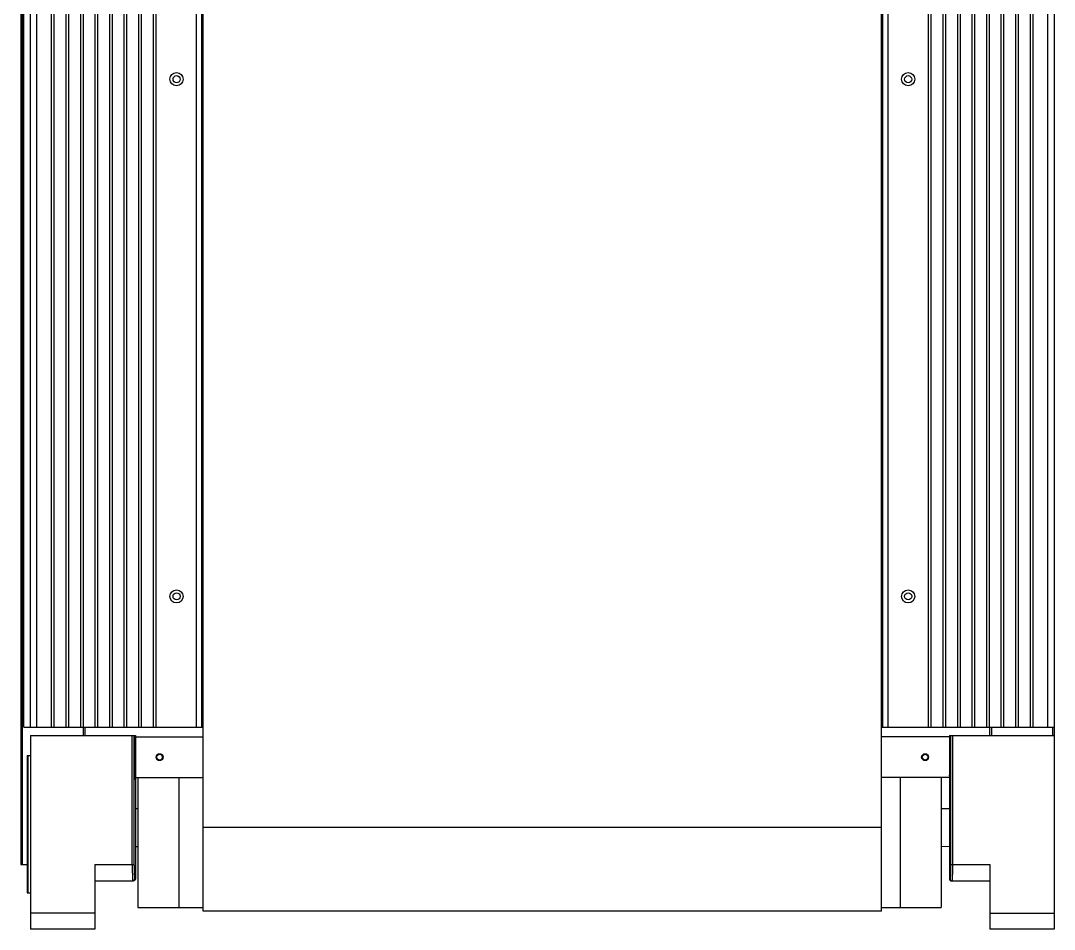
# Model space of a CAD drawing. Header units: millimetres. Extents: x 29224 to 62779, y 35576 to 54938.
# Drawn here: x 31325 to 32058, y 39021 to 39665 of the extents above; entities that cross this region are included whole.
import ezdxf

# ---------------------------------------------------------------- set-up
doc = ezdxf.new("R2010")
doc.units = ezdxf.units.MM

# ---------------------------------------------------------------- blocks, each defined once
blk = doc.blocks.new('A$C7A760DD3')
at = {"linetype": 'Continuous'}
for p, q in [((0, 158.87), (0, 1998.15)), ((0, 1998.15), (45.83, 1998.15)), ((45.83, 1952.33), (45.83, 1998.15)), ((680.5, 1998.15), (726.32, 1998.15)), ((680.5, 1952.33), (680.5, 1998.15)), ((726.32, 1860.68), (726.32, 1998.15)), ((45.83, 1986.7), (0, 1986.7)), ((109.41, 1982.67), (80.19, 1982.67)), ((80.19, 1890.47), (80.19, 1982.67)), ((122.58, 1982.72), (109.41, 1982.67)), ((109.41, 1890.47), (109.41, 1982.67)), ((122.58, 1985.4), (603.74, 1985.4)), ((122.58, 1985.39), (122.58, 718.63)), ((603.74, 1985.39), (603.74, 718.63)), ((620.92, 1982.67), (603.74, 1982.74)), ((650.14, 1982.67), (620.92, 1982.67)), ((620.92, 1890.47), (620.92, 1982.67)), ((650.14, 1890.47), (650.14, 1982.67)), ((680.5, 1986.7), (726.32, 1986.7)), ((728.52, 1972.38), (726.32, 1972.38)), ((727.8, 1972.38), (727.8, 1875)), ((728.08, 1875), (728.08, 1972.38)), ((728.24, 1972.38), (728.24, 1875)), ((728.52, 1875), (728.52, 1972.38)), ((73.09, 1963.79), (45.83, 1963.79)), ((72.31, 1957.57), (72.33, 1958.39)), ((72.33, 1958.39), (72.34, 1959.18)), ((72.34, 1959.18), (72.35, 1959.91)), ((72.35, 1959.91), (72.37, 1960.59)), ((72.37, 1960.59), (72.38, 1961.22)), ((72.38, 1961.22), (72.4, 1961.79)), ((72.4, 1961.79), (72.41, 1962.17)), ((72.41, 1962.17), (72.43, 1962.51)), ((72.43, 1962.51), (72.44, 1962.72)), ((72.44, 1962.72), (72.45, 1962.91)), ((72.45, 1962.91), (72.46, 1963.08)), ((72.46, 1963.16), (72.47, 1963.24)), ((72.46, 1963.08), (72.46, 1963.16)), ((72.47, 1963.31), (72.48, 1963.37)), ((72.47, 1963.24), (72.47, 1963.31)), ((72.48, 1963.37), (72.49, 1963.43)), ((72.49, 1963.49), (72.5, 1963.54)), ((72.49, 1963.43), (72.49, 1963.49)), ((72.5, 1963.59), (72.51, 1963.63)), ((72.5, 1963.54), (72.5, 1963.59)), ((72.51, 1963.67), (72.52, 1963.7)), ((72.51, 1963.63), (72.51, 1963.67)), ((72.52, 1963.72), (72.53, 1963.75)), ((72.52, 1963.7), (72.52, 1963.72)), ((72.53, 1963.76), (72.54, 1963.78)), ((72.53, 1963.75), (72.53, 1963.76)), ((72.54, 1963.78), (72.55, 1963.79)), ((72.54, 1963.78), (72.54, 1963.78)), ((72.6, 1963.78), (72.55, 1963.79)), ((72.65, 1963.78), (72.6, 1963.78)), ((72.69, 1963.78), (72.65, 1963.78)), ((72.74, 1963.77), (72.69, 1963.78)), ((72.79, 1963.76), (72.74, 1963.77)), ((72.84, 1963.75), (72.79, 1963.76)), ((72.88, 1963.74), (72.84, 1963.75)), ((72.93, 1963.73), (72.88, 1963.74)), ((72.97, 1963.72), (72.93, 1963.73)), ((73.02, 1963.7), (72.97, 1963.72)), ((73.06, 1963.68), (73.02, 1963.7)), ((73.11, 1963.67), (73.06, 1963.68)), ((73.14, 1963.78), (73.09, 1963.79)), ((73.15, 1963.65), (73.11, 1963.67)), ((73.19, 1963.78), (73.14, 1963.78)), ((73.19, 1963.62), (73.15, 1963.65)), ((73.23, 1963.78), (73.19, 1963.78)), ((73.24, 1963.6), (73.19, 1963.62)), ((73.28, 1963.77), (73.23, 1963.78)), ((73.28, 1963.58), (73.24, 1963.6)), ((73.33, 1963.76), (73.28, 1963.77)), ((73.32, 1963.55), (73.28, 1963.58)), ((73.36, 1963.52), (73.32, 1963.55)), ((73.37, 1963.75), (73.33, 1963.76)), ((73.4, 1963.49), (73.36, 1963.52)), ((73.42, 1963.74), (73.37, 1963.75)), ((73.43, 1963.46), (73.4, 1963.49)), ((73.47, 1963.73), (73.42, 1963.74)), ((73.47, 1963.43), (73.43, 1963.46)), ((73.51, 1963.72), (73.47, 1963.73)), ((73.5, 1963.4), (73.47, 1963.43)), ((73.54, 1963.37), (73.5, 1963.4)), ((73.56, 1963.7), (73.51, 1963.72)), ((73.57, 1963.33), (73.54, 1963.37)), ((73.6, 1963.69), (73.56, 1963.7)), ((73.6, 1963.29), (73.57, 1963.33)), ((73.65, 1963.67), (73.6, 1963.69)), ((73.63, 1963.26), (73.6, 1963.29)), ((73.66, 1963.22), (73.63, 1963.26)), ((73.69, 1963.65), (73.65, 1963.67)), ((73.69, 1963.18), (73.66, 1963.22)), ((73.74, 1963.62), (73.69, 1963.65)), ((73.72, 1963.14), (73.69, 1963.18)), ((73.69, 1957.31), (73.71, 1958.01)), ((73.71, 1958.01), (73.72, 1958.68)), ((73.74, 1963.1), (73.72, 1963.14)), ((73.72, 1958.68), (73.73, 1959.31)), ((73.73, 1959.31), (73.75, 1959.88)), ((73.78, 1963.6), (73.74, 1963.62)), ((73.76, 1963.06), (73.74, 1963.1)), ((73.75, 1959.88), (73.77, 1960.41)), ((73.78, 1963.01), (73.76, 1963.06)), ((73.77, 1960.41), (73.78, 1960.77)), ((73.82, 1963.58), (73.78, 1963.6)), ((73.8, 1962.97), (73.78, 1963.01)), ((73.78, 1960.77), (73.79, 1961.09)), ((73.79, 1961.09), (73.8, 1961.29)), ((73.82, 1962.93), (73.8, 1962.97)), ((73.8, 1961.29), (73.81, 1961.47)), ((73.81, 1961.47), (73.82, 1961.64)), ((73.86, 1963.55), (73.82, 1963.58)), ((73.84, 1962.88), (73.82, 1962.93)), ((73.82, 1961.64), (73.83, 1961.79)), ((73.83, 1961.79), (73.84, 1961.86)), ((73.86, 1962.84), (73.84, 1962.88)), ((73.84, 1961.93), (73.85, 1961.99)), ((73.84, 1961.86), (73.84, 1961.93)), ((73.85, 1962.05), (73.86, 1962.1)), ((73.85, 1961.99), (73.85, 1962.05)), ((73.9, 1963.52), (73.86, 1963.55)), ((73.87, 1962.79), (73.86, 1962.84)), ((73.86, 1962.15), (73.87, 1962.2)), ((73.86, 1962.1), (73.86, 1962.15)), ((73.88, 1962.74), (73.87, 1962.79)), ((73.87, 1962.2), (73.88, 1962.24)), ((73.89, 1962.7), (73.88, 1962.74)), ((73.88, 1962.27), (73.89, 1962.31)), ((73.88, 1962.24), (73.88, 1962.27)), ((73.9, 1962.65), (73.89, 1962.7)), ((73.89, 1962.33), (73.9, 1962.36)), ((73.89, 1962.31), (73.89, 1962.33)), ((73.94, 1963.49), (73.9, 1963.52)), ((73.91, 1962.6), (73.9, 1962.65)), ((73.9, 1962.38), (73.91, 1962.39)), ((73.9, 1962.36), (73.9, 1962.38)), ((73.92, 1962.55), (73.91, 1962.6)), ((73.91, 1962.4), (73.92, 1962.41)), ((73.91, 1962.39), (73.91, 1962.4)), ((73.92, 1962.51), (73.92, 1962.55)), ((73.92, 1962.46), (73.92, 1962.51)), ((73.92, 1962.41), (73.92, 1962.46)), ((73.92, 1962.41), (73.92, 1962.41)), ((74.46, 1962.41), (73.92, 1962.41)), ((73.97, 1963.46), (73.94, 1963.49)), ((74.01, 1963.43), (73.97, 1963.46)), ((74.05, 1963.4), (74.01, 1963.43)), ((74.08, 1963.37), (74.05, 1963.4)), ((74.11, 1963.33), (74.08, 1963.37)), ((74.14, 1963.29), (74.11, 1963.33)), ((74.17, 1963.26), (74.14, 1963.29)), ((74.2, 1963.22), (74.17, 1963.26)), ((74.23, 1963.18), (74.2, 1963.22)), ((74.26, 1963.14), (74.23, 1963.18)), ((74.28, 1963.1), (74.26, 1963.14)), ((74.3, 1963.06), (74.28, 1963.1)), ((74.33, 1963.01), (74.3, 1963.06)), ((74.35, 1962.97), (74.33, 1963.01)), ((74.36, 1962.92), (74.35, 1962.97)), ((74.38, 1962.88), (74.36, 1962.92)), ((74.4, 1962.83), (74.38, 1962.88)), ((74.41, 1962.79), (74.4, 1962.83)), ((74.42, 1962.74), (74.41, 1962.79)), ((74.43, 1962.7), (74.42, 1962.74)), ((74.44, 1962.65), (74.43, 1962.7)), ((74.45, 1962.6), (74.44, 1962.65)), ((74.46, 1962.55), (74.45, 1962.6)), ((74.46, 1962.51), (74.46, 1962.55)), ((74.46, 1962.46), (74.46, 1962.51)), ((74.46, 1962.41), (74.46, 1962.46)), ((74.46, 1860.68), (74.46, 1962.41)), ((651.85, 1962.41), (651.86, 1962.46)), ((651.85, 1860.68), (651.85, 1962.41)), ((651.85, 1962.41), (652.4, 1962.41)), ((651.86, 1962.55), (651.87, 1962.6)), ((651.86, 1962.51), (651.86, 1962.55)), ((651.86, 1962.46), (651.86, 1962.51)), ((651.87, 1962.6), (651.88, 1962.65)), ((651.88, 1962.7), (651.9, 1962.74)), ((651.88, 1962.65), (651.88, 1962.7)), ((651.9, 1962.74), (651.91, 1962.79)), ((651.91, 1962.79), (651.92, 1962.83)), ((651.92, 1962.83), (651.94, 1962.88)), ((651.94, 1962.88), (651.95, 1962.92)), ((651.95, 1962.92), (651.97, 1962.97)), ((651.97, 1962.97), (651.99, 1963.01)), ((651.99, 1963.01), (652.02, 1963.06)), ((652.02, 1963.06), (652.04, 1963.1)), ((652.04, 1963.1), (652.06, 1963.14)), ((652.06, 1963.14), (652.09, 1963.18)), ((652.09, 1963.18), (652.12, 1963.22)), ((652.12, 1963.22), (652.15, 1963.26)), ((652.15, 1963.26), (652.18, 1963.29)), ((652.18, 1963.29), (652.21, 1963.33)), ((652.21, 1963.33), (652.24, 1963.37)), ((652.24, 1963.37), (652.27, 1963.4)), ((652.27, 1963.4), (652.31, 1963.43)), ((652.31, 1963.43), (652.35, 1963.46)), ((652.35, 1963.46), (652.38, 1963.49)), ((652.38, 1963.49), (652.42, 1963.52)), ((652.4, 1962.55), (652.41, 1962.6)), ((652.4, 1962.51), (652.4, 1962.55)), ((652.4, 1962.46), (652.4, 1962.51)), ((652.4, 1962.41), (652.4, 1962.46)), ((652.4, 1962.41), (652.4, 1962.41)), ((652.41, 1962.4), (652.4, 1962.41)), ((652.41, 1962.6), (652.42, 1962.65)), ((652.41, 1962.39), (652.41, 1962.4)), ((652.42, 1962.38), (652.41, 1962.39)), ((652.42, 1963.52), (652.46, 1963.55)), ((652.42, 1962.65), (652.43, 1962.7)), ((652.42, 1962.36), (652.42, 1962.38)), ((652.43, 1962.33), (652.42, 1962.36)), ((652.43, 1962.7), (652.44, 1962.74)), ((652.43, 1962.31), (652.43, 1962.33)), ((652.44, 1962.27), (652.43, 1962.31)), ((652.44, 1962.74), (652.45, 1962.79)), ((652.45, 1962.24), (652.44, 1962.27)), ((652.45, 1962.79), (652.46, 1962.84)), ((652.45, 1962.2), (652.45, 1962.24)), ((652.46, 1962.15), (652.45, 1962.2)), ((652.46, 1963.55), (652.5, 1963.58)), ((652.46, 1962.84), (652.48, 1962.88)), ((652.46, 1962.1), (652.46, 1962.15)), ((652.47, 1962.05), (652.46, 1962.1)), ((652.47, 1961.99), (652.47, 1962.05)), ((652.48, 1961.93), (652.47, 1961.99)), ((652.48, 1962.88), (652.5, 1962.93)), ((652.48, 1961.86), (652.48, 1961.93)), ((652.49, 1961.79), (652.48, 1961.86)), ((652.5, 1961.64), (652.49, 1961.79)), ((652.5, 1963.58), (652.54, 1963.6)), ((652.5, 1962.93), (652.51, 1962.97)), ((652.51, 1961.47), (652.5, 1961.64)), ((652.51, 1962.97), (652.54, 1963.01)), ((652.52, 1961.29), (652.51, 1961.47)), ((652.53, 1961.09), (652.52, 1961.29)), ((652.54, 1960.77), (652.53, 1961.09)), ((652.54, 1963.6), (652.59, 1963.62)), ((652.54, 1963.01), (652.56, 1963.06)), ((652.55, 1960.41), (652.54, 1960.77)), ((652.57, 1959.88), (652.55, 1960.41)), ((652.56, 1963.06), (652.58, 1963.1)), ((652.59, 1959.31), (652.57, 1959.88)), ((652.58, 1963.1), (652.6, 1963.14)), ((652.59, 1963.62), (652.63, 1963.65)), ((652.6, 1958.52), (652.59, 1959.31)), ((652.6, 1963.14), (652.63, 1963.18)), ((652.62, 1957.49), (652.6, 1958.52)), ((652.63, 1963.65), (652.67, 1963.67)), ((652.63, 1963.18), (652.66, 1963.22)), ((652.66, 1963.22), (652.69, 1963.26)), ((652.67, 1963.67), (652.71, 1963.69)), ((652.69, 1963.26), (652.72, 1963.29)), ((652.71, 1963.69), (652.76, 1963.7)), ((652.72, 1963.29), (652.75, 1963.33)), ((652.75, 1963.33), (652.78, 1963.37)), ((652.76, 1963.7), (652.81, 1963.72)), ((652.78, 1963.37), (652.82, 1963.4)), ((652.81, 1963.72), (652.85, 1963.73)), ((652.82, 1963.4), (652.85, 1963.43)), ((652.85, 1963.73), (652.9, 1963.74)), ((652.85, 1963.43), (652.89, 1963.46)), ((652.89, 1963.46), (652.92, 1963.49)), ((652.9, 1963.74), (652.94, 1963.75)), ((652.92, 1963.49), (652.96, 1963.52)), ((652.94, 1963.75), (652.99, 1963.76)), ((652.96, 1963.52), (653, 1963.55)), ((652.99, 1963.76), (653.04, 1963.77)), ((653, 1963.55), (653.04, 1963.58)), ((653.04, 1963.77), (653.09, 1963.78)), ((653.04, 1963.58), (653.08, 1963.6)), ((653.08, 1963.6), (653.13, 1963.62)), ((653.09, 1963.78), (653.13, 1963.78)), ((653.13, 1963.78), (653.18, 1963.78)), ((653.13, 1963.62), (653.17, 1963.65)), ((653.17, 1963.65), (653.21, 1963.67)), ((653.18, 1963.78), (653.23, 1963.79)), ((653.21, 1963.67), (653.26, 1963.68)), ((680.5, 1963.79), (653.23, 1963.79)), ((653.26, 1963.68), (653.3, 1963.7)), ((653.3, 1963.7), (653.35, 1963.72)), ((653.35, 1963.72), (653.39, 1963.73)), ((653.39, 1963.73), (653.44, 1963.74)), ((653.44, 1963.74), (653.48, 1963.75)), ((653.48, 1963.75), (653.53, 1963.76)), ((653.53, 1963.76), (653.58, 1963.77)), ((653.58, 1963.77), (653.63, 1963.78)), ((653.63, 1963.78), (653.67, 1963.78)), ((653.67, 1963.78), (653.72, 1963.78)), ((653.72, 1963.78), (653.77, 1963.79)), ((653.78, 1963.78), (653.77, 1963.79)), ((653.78, 1963.78), (653.78, 1963.78)), ((653.79, 1963.76), (653.78, 1963.78)), ((653.79, 1963.75), (653.79, 1963.76)), ((653.8, 1963.72), (653.79, 1963.75)), ((653.8, 1963.7), (653.8, 1963.72)), ((653.81, 1963.67), (653.8, 1963.7)), ((653.81, 1963.63), (653.81, 1963.67)), ((653.82, 1963.59), (653.81, 1963.63)), ((653.82, 1963.54), (653.82, 1963.59)), ((653.83, 1963.49), (653.82, 1963.54)), ((653.84, 1963.43), (653.83, 1963.49)), ((653.84, 1963.37), (653.84, 1963.43)), ((653.85, 1963.31), (653.84, 1963.37)), ((653.85, 1963.24), (653.85, 1963.31)), ((653.86, 1963.16), (653.85, 1963.24)), ((653.87, 1963), (653.86, 1963.16)), ((653.88, 1962.82), (653.87, 1963)), ((653.89, 1962.62), (653.88, 1962.82)), ((653.9, 1962.4), (653.89, 1962.62)), ((653.91, 1962.05), (653.9, 1962.4)), ((653.92, 1961.65), (653.91, 1962.05)), ((653.94, 1961.07), (653.92, 1961.65)), ((653.96, 1960.26), (653.94, 1961.07)), ((653.98, 1959.18), (653.96, 1960.26)), ((654, 1957.78), (653.98, 1959.18)), ((654.02, 1956.05), (654, 1957.78)), ((73.66, 1952.33), (45.83, 1952.33)), ((72.29, 1954.45), (72.3, 1955.6)), ((72.29, 1953.27), (72.29, 1954.45)), ((72.29, 1860.68), (72.29, 1953.27)), ((72.3, 1955.6), (72.31, 1956.71)), ((72.31, 1956.71), (72.31, 1957.57)), ((73.66, 1953.58), (73.67, 1954.6)), ((73.66, 1952.54), (73.66, 1953.58)), ((73.66, 1860.68), (73.66, 1952.54)), ((73.67, 1955.6), (73.68, 1956.57)), ((73.67, 1954.6), (73.67, 1955.6)), ((73.68, 1956.57), (73.69, 1957.31)), ((652.64, 1956.19), (652.62, 1957.49)), ((652.65, 1954.6), (652.64, 1956.19)), ((652.66, 1952.95), (652.65, 1954.6)), ((652.66, 1952.95), (652.66, 1860.68)), ((680.5, 1952.33), (652.66, 1952.33)), ((654.03, 1953.98), (654.02, 1956.05)), ((654.03, 1952.33), (654.03, 1953.98)), ((654.03, 1952.33), (654.03, 1860.68)), ((733.19, 1952.33), (728.38, 1952.33)), ((731.82, 1952.33), (731.82, 735.38)), ((733.19, 158.87), (733.19, 1952.33)), ((80.19, 1939.43), (74.46, 1939.33)), ((651.85, 1939.4), (650.14, 1939.43)), ((122.58, 1925.92), (603.74, 1925.92)), ((80.19, 1912.41), (74.46, 1912.51)), ((651.85, 1912.44), (650.14, 1912.41)), ((73.8, 1860.68), (73.8, 1892.15)), ((73.8, 1892.15), (73.81, 1891.93)), ((73.82, 1891.71), (73.8, 1892.15)), ((73.81, 1891.93), (73.81, 1891.77)), ((73.81, 1891.77), (73.82, 1891.58)), ((652.5, 1891.71), (652.51, 1892.15)), ((652.51, 1891.77), (652.5, 1891.58)), ((652.51, 1892.15), (652.51, 1891.93)), ((652.51, 1860.68), (652.51, 1892.15)), ((652.51, 1891.93), (652.51, 1891.77)), ((73.82, 1891.58), (73.84, 1891.38)), ((73.84, 1891.38), (73.86, 1891.19)), ((73.86, 1891.19), (73.88, 1891)), ((73.88, 1891), (73.91, 1890.81)), ((73.91, 1890.81), (73.94, 1890.63)), ((73.94, 1890.63), (73.98, 1890.44)), ((73.98, 1890.44), (74.01, 1890.26)), ((74.01, 1890.26), (74.06, 1890.08)), ((74.06, 1890.08), (74.1, 1889.91)), ((74.1, 1889.91), (74.15, 1889.73)), ((74.15, 1889.73), (74.21, 1889.56)), ((74.21, 1889.56), (74.26, 1889.39)), ((74.26, 1889.39), (74.32, 1889.23)), ((74.32, 1889.23), (74.38, 1889.07)), ((74.38, 1889.07), (74.45, 1888.92)), ((74.45, 1888.92), (74.46, 1888.88)), ((74.46, 1890.47), (122.58, 1890.47)), ((651.85, 1890.47), (603.74, 1890.47)), ((651.87, 1888.92), (651.85, 1888.88)), ((651.94, 1889.07), (651.87, 1888.92)), ((652, 1889.23), (651.94, 1889.07)), ((652.06, 1889.39), (652, 1889.23)), ((652.11, 1889.56), (652.06, 1889.39)), ((652.17, 1889.73), (652.11, 1889.56)), ((652.22, 1889.91), (652.17, 1889.73)), ((652.26, 1890.08), (652.22, 1889.91)), ((652.31, 1890.26), (652.26, 1890.08)), ((652.34, 1890.44), (652.31, 1890.26)), ((652.38, 1890.63), (652.34, 1890.44)), ((652.41, 1890.81), (652.38, 1890.63)), ((652.44, 1891), (652.41, 1890.81)), ((652.46, 1891.19), (652.44, 1891)), ((652.48, 1891.38), (652.46, 1891.19)), ((652.5, 1891.58), (652.48, 1891.38)), ((728.52, 1875), (726.32, 1875)), ((74.46, 1860.68), (0, 1860.68)), ((1.37, 1854.95), (1.37, 1860.68)), ((44.45, 1854.95), (44.45, 1860.68)), ((45.83, 1860.68), (45.83, 1854.95)), ((74.46, 1861.82), (122.58, 1861.82)), ((651.85, 1861.82), (603.74, 1861.82)), ((726.32, 1860.68), (651.85, 1860.68)), ((687.37, 1860.68), (687.37, 1854.95)), ((688.74, 1860.68), (688.74, 1854.95)), ((122.58, 1854.95), (0, 1854.95)), ((4.58, 1854.95), (4.58, 735.82)), ((15.09, 1854.95), (15.09, 735.82)), ((16.98, 1854.95), (16.98, 735.82)), ((25.4, 1854.95), (25.4, 735.82)), ((27.29, 1854.95), (27.29, 735.82)), ((35.71, 1854.95), (35.71, 735.82)), ((37.6, 1854.95), (37.6, 735.82)), ((46.03, 1854.95), (46.03, 735.82)), ((47.91, 1854.95), (47.91, 735.82)), ((56.34, 1854.95), (56.34, 735.82)), ((58.23, 1854.95), (58.23, 735.82)), ((66.65, 1854.95), (66.65, 735.7)), ((68.54, 1854.95), (68.54, 733.96)), ((76.96, 1854.95), (76.96, 718.63)), ((78.85, 1854.95), (78.85, 718.63)), ((87.27, 1854.95), (87.27, 718.63)), ((89.16, 1854.95), (89.16, 718.63)), ((117.77, 1854.95), (117.77, 718.63)), ((121.66, 1854.95), (121.66, 718.63)), ((730.9, 1854.95), (603.74, 1854.95)), ((604.66, 1854.95), (604.66, 718.63)), ((608.55, 1854.95), (608.55, 718.63)), ((637.16, 1854.95), (637.16, 718.63)), ((639.05, 1854.95), (639.05, 718.63)), ((647.47, 1854.95), (647.47, 718.63)), ((649.36, 1854.95), (649.36, 718.63)), ((657.78, 1854.95), (657.78, 718.63)), ((659.67, 1854.95), (659.67, 718.63)), ((668.09, 1854.95), (668.09, 735.82)), ((669.98, 1854.95), (669.98, 735.82)), ((678.4, 1854.95), (678.4, 735.82)), ((680.29, 1854.95), (680.29, 735.82)), ((688.72, 1854.95), (688.72, 735.82)), ((690.6, 1854.95), (690.6, 735.82)), ((699.03, 1854.95), (699.03, 735.82)), ((700.92, 1854.95), (700.92, 735.82)), ((709.34, 1854.95), (709.34, 735.82)), ((711.23, 1854.95), (711.23, 735.82)), ((721.74, 1854.95), (721.74, 735.82)), ((726.32, 1854.95), (726.32, 735.82)), ((730.9, 1854.95), (730.9, 735.82))]:
    blk.add_line(p, q, dxfattribs=at)
for centre, radius in [((91.65, 1876.15), 2.46), ((91.65, 1876.15), 2.03), ((634.67, 1876.15), 2.46), ((634.67, 1876.15), 2.03), ((103.68, 1762.16), 4.64), ((103.68, 1762.16), 2.5), ((622.64, 1762.16), 4.64), ((622.64, 1762.16), 2.5), ((103.68, 1395.56), 4.64), ((103.68, 1395.56), 2.5), ((622.64, 1395.56), 4.64), ((622.64, 1395.56), 2.5)]:
    blk.add_circle(centre, radius, dxfattribs=at)

msp = doc.modelspace()

# ---------------------------------------------------------------- block references
at = {"rotation": 180}
msp.add_blockref('A$C7A760DD3', (32058.23, 41018.89), dxfattribs=at)

doc.saveas('drawing.dxf')
